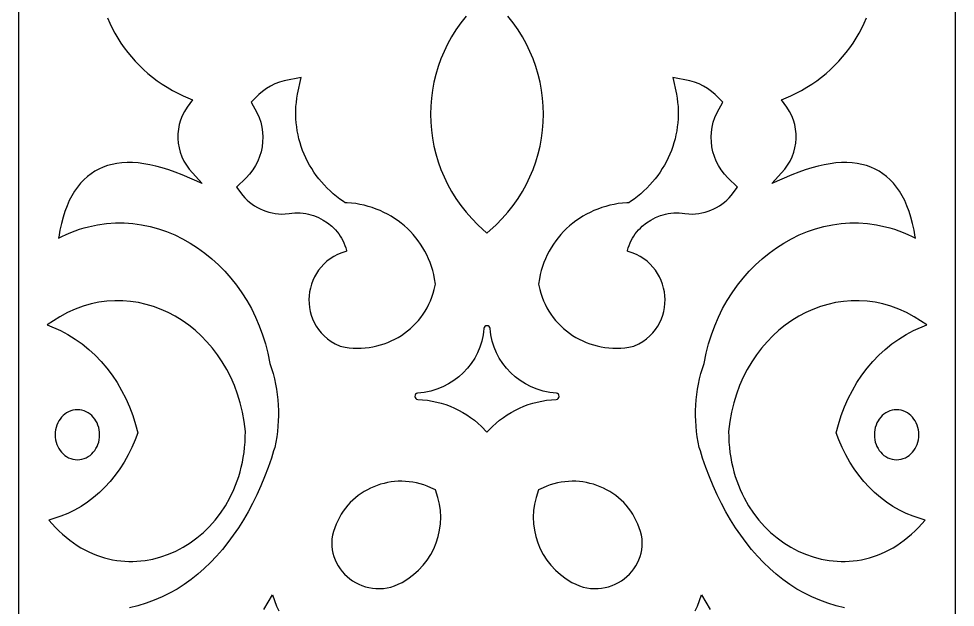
# Model space of a CAD drawing. Extents: x 1009 to 1098, y 41 to 748.
# Drawn here: x 1008.7 to 1098.2, y 331.1 to 387.4 of the extents above; entities that cross this region are included whole.
import ezdxf

# ---------------------------------------------------------------- set-up
doc = ezdxf.new("R2010")
doc.units = 0
doc.layers.add('LAYER_1', color=18, linetype='CONTINUOUS')

msp = doc.modelspace()

# ---------------------------------------------------------------- linework, layer by layer
at = {"layer": 'LAYER_1'}
for points in [[(1008.662, 95.275), (1008.664, 394.028), (1008.662, 692.78)], [(1098.183, 692.78), (1098.181, 394.028), (1098.183, 95.275)], [(1051.422, 387.624), (1050.92, 386.986), (1050.458, 386.327), (1050.036, 385.651), (1049.655, 384.958), (1049.313, 384.25), (1049.012, 383.53), (1048.751, 382.797), (1048.531, 382.055), (1048.35, 381.305), (1048.21, 380.548), (1048.109, 379.786), (1048.049, 379.021), (1048.029, 378.254), (1048.049, 377.488), (1048.109, 376.723), (1048.21, 375.961), (1048.35, 375.204), (1048.531, 374.453), (1048.751, 373.711), (1049.012, 372.979), (1049.313, 372.258), (1049.655, 371.55), (1050.036, 370.858), (1050.458, 370.181), (1050.92, 369.523), (1051.422, 368.885), (1051.964, 368.268), (1052.546, 367.674), (1053.422, 366.874), (1054.299, 367.674), (1054.881, 368.268), (1055.423, 368.885), (1055.925, 369.523), (1056.387, 370.181), (1056.809, 370.858), (1057.19, 371.55), (1057.532, 372.258), (1057.833, 372.979), (1058.094, 373.711), (1058.314, 374.453), (1058.495, 375.204), (1058.635, 375.961), (1058.736, 376.723), (1058.796, 377.488), (1058.816, 378.254), (1058.796, 379.021), (1058.736, 379.786), (1058.635, 380.548), (1058.495, 381.305), (1058.314, 382.055), (1058.094, 382.797), (1057.833, 383.53), (1057.532, 384.25), (1057.19, 384.958), (1056.809, 385.651), (1056.387, 386.327), (1055.925, 386.986), (1055.423, 387.624)], [(1032.083, 330.897), (1032.907, 332.314), (1033.311, 331.228), (1033.529, 330.775)], [(1073.316, 330.775), (1073.534, 331.228), (1073.938, 332.314), (1074.762, 330.897)]]:
    msp.add_lwpolyline(points, dxfattribs=at)
for points in [[(1017.139, 387.464), (1017.359, 386.962), (1017.598, 386.469), (1017.858, 385.985), (1018.136, 385.511), (1018.433, 385.048), (1018.749, 384.596), (1019.083, 384.156), (1019.434, 383.729), (1019.803, 383.314), (1020.19, 382.913), (1020.593, 382.526), (1021.012, 382.154), (1021.448, 381.796), (1021.899, 381.455), (1022.366, 381.129), (1022.848, 380.821), (1023.345, 380.53), (1023.856, 380.257), (1024.382, 380.002), (1025.276, 379.611), (1024.747, 378.917), (1024.5, 378.52), (1024.293, 378.109), (1024.127, 377.685), (1024.002, 377.253), (1023.918, 376.813), (1023.874, 376.37), (1023.871, 375.925), (1023.907, 375.482), (1023.984, 375.042), (1024.101, 374.61), (1024.259, 374.187), (1024.456, 373.776), (1024.692, 373.38), (1024.969, 373.001), (1026.195, 371.615), (1024.281, 372.452), (1023.631, 372.711), (1022.997, 372.937), (1022.379, 373.131), (1021.777, 373.294), (1021.193, 373.424), (1020.625, 373.522), (1020.075, 373.589), (1019.542, 373.625), (1019.028, 373.629), (1018.531, 373.601), (1018.054, 373.543), (1017.594, 373.455), (1017.153, 373.336), (1016.73, 373.186), (1016.325, 373.006), (1015.939, 372.796), (1015.57, 372.555), (1015.22, 372.283), (1014.887, 371.98), (1014.572, 371.646), (1014.275, 371.279), (1013.997, 370.881), (1013.738, 370.45), (1013.497, 369.986), (1013.276, 369.49), (1013.075, 368.96), (1012.895, 368.398), (1012.735, 367.802), (1012.597, 367.174), (1012.48, 366.512), (1012.465, 366.398), (1012.783, 366.559), (1013.207, 366.757), (1013.632, 366.937), (1014.059, 367.101), (1014.486, 367.248), (1014.913, 367.379), (1015.343, 367.495), (1016.195, 367.676), (1017.048, 367.795), (1017.896, 367.854), (1018.739, 367.854), (1019.574, 367.796), (1020.4, 367.683), (1021.214, 367.515), (1022.015, 367.295), (1022.801, 367.024), (1023.571, 366.705), (1024.322, 366.338), (1025.053, 365.926), (1025.763, 365.469), (1026.449, 364.971), (1027.11, 364.432), (1027.744, 363.854), (1028.35, 363.239), (1028.927, 362.589), (1029.471, 361.904), (1029.982, 361.187), (1030.458, 360.439), (1030.897, 359.663), (1031.298, 358.858), (1031.658, 358.028), (1031.977, 357.173), (1032.253, 356.296), (1032.483, 355.398), (1032.676, 354.427), (1032.676, 354.427, -0.13782), (1033.134, 346.406), (1033.029, 346.085), (1032.828, 345.381), (1032.505, 344.47), (1032.163, 343.583), (1031.799, 342.716), (1031.415, 341.87), (1031.009, 341.047), (1030.582, 340.247), (1030.134, 339.471), (1029.664, 338.721), (1029.173, 337.997), (1028.661, 337.302), (1028.127, 336.634), (1027.572, 335.997), (1026.995, 335.39), (1026.397, 334.816), (1025.778, 334.274), (1025.137, 333.767), (1024.474, 333.295), (1023.791, 332.86), (1023.086, 332.462), (1022.36, 332.103), (1021.612, 331.784), (1020.844, 331.506), (1020.055, 331.271), (1019.245, 331.078)], [(1087.6, 331.078), (1086.79, 331.271), (1086.001, 331.506), (1085.233, 331.784), (1084.485, 332.103), (1083.759, 332.462), (1083.054, 332.86), (1082.371, 333.295), (1081.708, 333.767), (1081.067, 334.274), (1080.448, 334.816), (1079.85, 335.39), (1079.273, 335.997), (1078.718, 336.634), (1078.184, 337.302), (1077.672, 337.997), (1077.181, 338.721), (1076.711, 339.471), (1076.263, 340.247), (1075.836, 341.047), (1075.43, 341.87), (1075.046, 342.716), (1074.682, 343.583), (1074.34, 344.47), (1074.017, 345.381), (1073.816, 346.085), (1073.711, 346.406, -0.13782), (1074.169, 354.427), (1074.362, 355.398), (1074.592, 356.296), (1074.868, 357.173), (1075.187, 358.028), (1075.547, 358.858), (1075.948, 359.663), (1076.387, 360.439), (1076.863, 361.187), (1077.374, 361.904), (1077.918, 362.589), (1078.494, 363.239), (1079.101, 363.854), (1079.735, 364.432), (1080.396, 364.971), (1081.082, 365.469), (1081.792, 365.926), (1082.523, 366.338), (1083.274, 366.705), (1084.044, 367.024), (1084.83, 367.295), (1085.631, 367.515), (1086.445, 367.683), (1087.271, 367.796), (1088.106, 367.854), (1088.949, 367.854), (1089.797, 367.795), (1090.647, 367.676), (1091.077, 367.593), (1091.504, 367.494), (1091.932, 367.379), (1092.359, 367.248), (1092.786, 367.101), (1093.213, 366.937), (1093.638, 366.757), (1094.062, 366.559), (1094.38, 366.398), (1094.365, 366.512), (1094.248, 367.174), (1094.11, 367.802), (1093.95, 368.398), (1093.77, 368.96), (1093.569, 369.49), (1093.348, 369.986), (1093.107, 370.45), (1092.848, 370.881), (1092.57, 371.279), (1092.273, 371.646), (1091.958, 371.98), (1091.625, 372.283), (1091.275, 372.555), (1090.906, 372.796), (1090.52, 373.006), (1090.115, 373.186), (1089.692, 373.336), (1089.251, 373.455), (1088.791, 373.543), (1088.313, 373.601), (1087.817, 373.629), (1087.303, 373.625), (1086.77, 373.589), (1086.22, 373.522), (1085.652, 373.424), (1085.068, 373.294), (1084.466, 373.131), (1083.848, 372.937), (1083.214, 372.711), (1082.564, 372.452), (1080.65, 371.615), (1081.876, 373.001), (1082.152, 373.38), (1082.389, 373.776), (1082.586, 374.187), (1082.743, 374.61), (1082.861, 375.042), (1082.937, 375.482), (1082.974, 375.925), (1082.971, 376.37), (1082.927, 376.813), (1082.843, 377.253), (1082.718, 377.685), (1082.552, 378.109), (1082.345, 378.52), (1082.098, 378.917), (1081.569, 379.611), (1082.463, 380.002), (1082.989, 380.257), (1083.5, 380.53), (1083.997, 380.821), (1084.479, 381.129), (1084.946, 381.455), (1085.397, 381.796), (1085.833, 382.154), (1086.252, 382.526), (1086.655, 382.913), (1087.042, 383.314), (1087.411, 383.729), (1087.762, 384.156), (1088.096, 384.596), (1088.412, 385.048), (1088.709, 385.511), (1088.987, 385.985), (1089.246, 386.469), (1089.486, 386.962), (1089.706, 387.464)]]:
    msp.add_lwpolyline(points, format="xyb", dxfattribs=at)
for points in [[(1035.646, 381.765), (1034.029, 381.438), (1033.58, 381.307), (1033.147, 381.139), (1032.73, 380.936), (1032.333, 380.698), (1031.957, 380.426), (1031.606, 380.123), (1030.895, 379.391), (1031.437, 378.4), (1031.635, 377.947), (1031.788, 377.486), (1031.899, 377.017), (1031.967, 376.545), (1031.993, 376.071), (1031.977, 375.598), (1031.92, 375.128), (1031.822, 374.665), (1031.684, 374.21), (1031.506, 373.766), (1031.288, 373.337), (1031.031, 372.923), (1030.735, 372.529), (1030.4, 372.157), (1029.468, 371.287), (1030.083, 370.488), (1030.284, 370.259), (1030.498, 370.044), (1030.725, 369.844), (1030.963, 369.659), (1031.211, 369.49), (1031.47, 369.336), (1031.737, 369.198), (1032.012, 369.076), (1032.295, 368.971), (1032.584, 368.884), (1032.879, 368.813), (1033.179, 368.761), (1033.483, 368.726), (1033.791, 368.711), (1034.14, 368.714), (1034.497, 368.775), (1034.769, 368.806), (1035.04, 368.823), (1035.308, 368.826), (1035.573, 368.814), (1035.835, 368.789), (1036.094, 368.751), (1036.348, 368.699), (1036.598, 368.635), (1036.844, 368.559), (1037.084, 368.47), (1037.309, 368.374), (1037.767, 368.136), (1038.188, 367.86), (1038.577, 367.545), (1038.937, 367.185), (1039.092, 367.004), (1039.244, 366.807), (1039.385, 366.602), (1039.515, 366.39), (1039.633, 366.17), (1039.74, 365.944), (1039.834, 365.711), (1039.916, 365.472), (1039.984, 365.227), (1040, 365.157), (1039.94, 365.142), (1039.531, 365.009), (1039.144, 364.845), (1038.779, 364.653), (1038.438, 364.435), (1038.122, 364.192), (1037.83, 363.928), (1037.565, 363.643), (1037.326, 363.341), (1037.114, 363.024), (1036.929, 362.693), (1036.772, 362.35), (1036.641, 361.998), (1036.538, 361.637), (1036.464, 361.27), (1036.417, 360.899), (1036.399, 360.525), (1036.41, 360.151), (1036.45, 359.776), (1036.52, 359.405), (1036.62, 359.038), (1036.75, 358.678), (1036.912, 358.327), (1037.105, 357.986), (1037.329, 357.659), (1037.585, 357.348), (1037.871, 357.055), (1038.189, 356.783), (1038.536, 356.533), (1038.913, 356.307), (1039.388, 356.073), (1039.864, 355.985), (1040.251, 355.933), (1040.637, 355.901), (1041.02, 355.889), (1041.401, 355.895), (1041.779, 355.92), (1042.152, 355.963), (1042.521, 356.024), (1042.885, 356.102), (1043.243, 356.197), (1043.594, 356.31), (1043.939, 356.438), (1044.276, 356.583), (1044.605, 356.743), (1044.925, 356.918), (1045.236, 357.108), (1045.537, 357.313), (1045.827, 357.531), (1046.107, 357.764), (1046.375, 358.01), (1046.631, 358.269), (1046.874, 358.541), (1047.103, 358.826), (1047.319, 359.122), (1047.52, 359.43), (1047.705, 359.749), (1047.874, 360.079), (1048.027, 360.419), (1048.163, 360.77), (1048.28, 361.129), (1048.379, 361.498), (1048.484, 361.995), (1048.406, 362.523), (1048.327, 362.921), (1048.23, 363.312), (1048.115, 363.696), (1047.983, 364.072), (1047.834, 364.44), (1047.669, 364.799), (1047.488, 365.149), (1047.292, 365.489), (1047.081, 365.82), (1046.856, 366.14), (1046.617, 366.449), (1046.364, 366.748), (1046.099, 367.035), (1045.821, 367.31), (1045.531, 367.572), (1045.229, 367.822), (1044.917, 368.059), (1044.593, 368.283), (1044.26, 368.493), (1043.917, 368.689), (1043.564, 368.87), (1043.203, 369.037), (1042.833, 369.188), (1042.456, 369.323), (1042.071, 369.443), (1041.679, 369.546), (1041.28, 369.632), (1040.876, 369.701), (1040.465, 369.752), (1040.05, 369.785), (1039.87, 369.791), (1039.695, 369.905), (1039.359, 370.142), (1039.034, 370.39), (1038.722, 370.649), (1038.421, 370.918), (1038.132, 371.196), (1037.856, 371.484), (1037.592, 371.781), (1037.34, 372.086), (1037.102, 372.399), (1036.876, 372.72), (1036.663, 373.049), (1036.463, 373.384), (1036.277, 373.726), (1036.105, 374.075), (1035.946, 374.428), (1035.801, 374.788), (1035.67, 375.152), (1035.553, 375.521), (1035.45, 375.894), (1035.362, 376.271), (1035.288, 376.652), (1035.23, 377.035), (1035.186, 377.421), (1035.158, 377.81), (1035.144, 378.2), (1035.147, 378.592), (1035.164, 378.985), (1035.198, 379.379), (1035.248, 379.773), (1035.313, 380.168)], [(1062.24, 356.743), (1062.569, 356.583), (1062.906, 356.438), (1063.251, 356.31), (1063.602, 356.197), (1063.96, 356.102), (1064.324, 356.024), (1064.693, 355.963), (1065.066, 355.92), (1065.444, 355.895), (1065.825, 355.889), (1066.208, 355.901), (1066.594, 355.933), (1066.981, 355.985), (1067.457, 356.073), (1067.932, 356.307), (1068.309, 356.533), (1068.656, 356.783), (1068.974, 357.055), (1069.26, 357.348), (1069.516, 357.659), (1069.74, 357.986), (1069.933, 358.327), (1070.095, 358.678), (1070.225, 359.038), (1070.325, 359.405), (1070.395, 359.776), (1070.435, 360.151), (1070.446, 360.525), (1070.428, 360.899), (1070.381, 361.27), (1070.306, 361.637), (1070.204, 361.998), (1070.073, 362.35), (1069.916, 362.693), (1069.731, 363.024), (1069.518, 363.341), (1069.28, 363.643), (1069.015, 363.928), (1068.723, 364.192), (1068.407, 364.435), (1068.066, 364.653), (1067.701, 364.845), (1067.314, 365.009), (1066.905, 365.142), (1066.845, 365.157), (1066.861, 365.227), (1066.929, 365.472), (1067.011, 365.711), (1067.105, 365.944), (1067.212, 366.17), (1067.33, 366.39), (1067.46, 366.602), (1067.601, 366.807), (1067.753, 367.004), (1067.915, 367.193), (1068.086, 367.373), (1068.26, 367.538), (1068.657, 367.86), (1069.078, 368.136), (1069.527, 368.37), (1070.011, 368.562), (1070.247, 368.635), (1070.497, 368.699), (1070.751, 368.751), (1071.01, 368.789), (1071.272, 368.814), (1071.537, 368.826), (1071.805, 368.823), (1072.076, 368.806), (1072.348, 368.775), (1072.705, 368.714), (1073.054, 368.711), (1073.362, 368.726), (1073.666, 368.761), (1073.966, 368.813), (1074.261, 368.884), (1074.55, 368.971), (1074.833, 369.076), (1075.108, 369.198), (1075.375, 369.336), (1075.634, 369.49), (1075.882, 369.659), (1076.12, 369.844), (1076.347, 370.044), (1076.561, 370.259), (1076.762, 370.488), (1077.377, 371.287), (1076.445, 372.157), (1076.11, 372.529), (1075.814, 372.923), (1075.557, 373.337), (1075.339, 373.766), (1075.161, 374.21), (1075.023, 374.665), (1074.925, 375.128), (1074.868, 375.598), (1074.852, 376.071), (1074.878, 376.545), (1074.946, 377.017), (1075.057, 377.486), (1075.21, 377.947), (1075.408, 378.4), (1075.95, 379.391), (1075.239, 380.123), (1074.888, 380.426), (1074.512, 380.698), (1074.115, 380.936), (1073.698, 381.139), (1073.265, 381.307), (1072.816, 381.438), (1071.199, 381.765), (1071.532, 380.168), (1071.597, 379.773), (1071.647, 379.379), (1071.681, 378.985), (1071.698, 378.592), (1071.701, 378.2), (1071.687, 377.81), (1071.659, 377.421), (1071.615, 377.035), (1071.556, 376.652), (1071.483, 376.271), (1071.395, 375.894), (1071.292, 375.521), (1071.175, 375.152), (1071.044, 374.788), (1070.899, 374.428), (1070.74, 374.075), (1070.568, 373.726), (1070.381, 373.384), (1070.182, 373.049), (1069.969, 372.72), (1069.743, 372.399), (1069.505, 372.086), (1069.253, 371.781), (1068.989, 371.484), (1068.713, 371.196), (1068.424, 370.918), (1068.123, 370.649), (1067.811, 370.39), (1067.486, 370.142), (1067.15, 369.905), (1066.975, 369.791), (1066.795, 369.785), (1066.38, 369.752), (1065.969, 369.701), (1065.565, 369.632), (1065.166, 369.546), (1064.774, 369.443), (1064.389, 369.323), (1064.011, 369.188), (1063.642, 369.037), (1063.28, 368.87), (1062.928, 368.689), (1062.585, 368.493), (1062.251, 368.283), (1061.928, 368.059), (1061.616, 367.822), (1061.314, 367.572), (1061.024, 367.31), (1060.746, 367.035), (1060.481, 366.748), (1060.228, 366.449), (1059.989, 366.14), (1059.764, 365.82), (1059.553, 365.489), (1059.357, 365.149), (1059.176, 364.799), (1059.011, 364.44), (1058.862, 364.072), (1058.73, 363.696), (1058.615, 363.312), (1058.518, 362.921), (1058.439, 362.523), (1058.361, 361.995), (1058.466, 361.498), (1058.565, 361.129), (1058.682, 360.77), (1058.818, 360.419), (1058.971, 360.079), (1059.14, 359.749), (1059.325, 359.43), (1059.526, 359.122), (1059.742, 358.826), (1059.971, 358.541), (1060.214, 358.269), (1060.47, 358.01), (1060.738, 357.764), (1061.017, 357.531), (1061.308, 357.313), (1061.609, 357.108), (1061.92, 356.918)], [(1020.102, 360.237), (1019.359, 360.35), (1018.609, 360.411), (1017.853, 360.418), (1017.093, 360.372), (1016.332, 360.269), (1015.571, 360.11), (1014.814, 359.893), (1014.061, 359.617), (1013.316, 359.281), (1012.58, 358.884), (1011.392, 358.131), (1012.652, 357.568), (1013.368, 357.189), (1014.059, 356.762), (1014.724, 356.289), (1015.36, 355.773), (1015.966, 355.215), (1016.541, 354.616), (1017.084, 353.979), (1017.592, 353.306), (1018.065, 352.597), (1018.5, 351.856), (1018.896, 351.084), (1019.252, 350.283), (1019.566, 349.454), (1019.837, 348.6), (1020.042, 347.804), (1019.796, 347.123), (1019.484, 346.388), (1019.136, 345.681), (1018.753, 345.001), (1018.337, 344.352), (1017.889, 343.734), (1017.412, 343.149), (1016.905, 342.597), (1016.371, 342.082), (1015.811, 341.603), (1015.227, 341.163), (1014.62, 340.763), (1013.991, 340.403), (1013.342, 340.087), (1012.674, 339.814), (1011.538, 339.437), (1012.173, 338.748), (1012.503, 338.415), (1012.84, 338.102), (1013.184, 337.806), (1013.533, 337.53), (1013.887, 337.271), (1014.246, 337.031), (1014.61, 336.81), (1014.978, 336.606), (1015.35, 336.419), (1015.725, 336.251), (1016.103, 336.1), (1016.484, 335.966), (1016.867, 335.85), (1017.252, 335.751), (1017.638, 335.668), (1018.026, 335.602), (1018.413, 335.553), (1018.801, 335.52), (1019.189, 335.503), (1019.576, 335.502), (1019.963, 335.517), (1020.347, 335.548), (1020.734, 335.594), (1021.49, 335.731), (1022.238, 335.927), (1022.971, 336.182), (1023.686, 336.493), (1024.381, 336.858), (1025.052, 337.277), (1025.697, 337.748), (1026.313, 338.269), (1026.896, 338.839), (1027.443, 339.456), (1027.953, 340.12), (1028.421, 340.827), (1028.845, 341.578), (1029.22, 342.368), (1029.391, 342.782), (1029.548, 343.203), (1029.691, 343.633), (1029.821, 344.073), (1029.937, 344.523), (1030.039, 344.981), (1030.126, 345.448), (1030.197, 345.924), (1030.254, 346.408), (1030.294, 346.9), (1030.318, 347.401), (1030.326, 347.925), (1030.21, 348.87), (1030.045, 349.775), (1029.833, 350.652), (1029.574, 351.499), (1029.272, 352.315), (1028.928, 353.1), (1028.545, 353.852), (1028.123, 354.569), (1027.666, 355.251), (1027.175, 355.896), (1026.651, 356.503), (1026.098, 357.072), (1025.517, 357.6), (1024.91, 358.087), (1024.28, 358.531), (1023.627, 358.931), (1022.954, 359.287), (1022.263, 359.597), (1021.556, 359.859), (1020.835, 360.073)], [(1083.874, 336.182), (1084.607, 335.927), (1085.355, 335.731), (1086.114, 335.593), (1086.879, 335.517), (1087.269, 335.502), (1087.656, 335.503), (1088.044, 335.52), (1088.432, 335.553), (1088.819, 335.602), (1089.207, 335.668), (1089.593, 335.751), (1089.978, 335.85), (1090.361, 335.966), (1090.742, 336.1), (1091.12, 336.251), (1091.495, 336.419), (1091.867, 336.606), (1092.235, 336.81), (1092.599, 337.031), (1092.958, 337.271), (1093.312, 337.53), (1093.661, 337.806), (1094.004, 338.102), (1094.342, 338.415), (1094.672, 338.748), (1095.307, 339.437), (1094.171, 339.814), (1093.503, 340.087), (1092.854, 340.403), (1092.225, 340.763), (1091.618, 341.163), (1091.034, 341.603), (1090.474, 342.082), (1089.94, 342.597), (1089.433, 343.149), (1088.955, 343.734), (1088.508, 344.352), (1088.092, 345.001), (1087.709, 345.681), (1087.361, 346.388), (1087.049, 347.123), (1086.803, 347.804), (1087.008, 348.6), (1087.279, 349.454), (1087.593, 350.283), (1087.949, 351.084), (1088.345, 351.856), (1088.78, 352.597), (1089.253, 353.306), (1089.761, 353.979), (1090.304, 354.616), (1090.879, 355.215), (1091.485, 355.773), (1092.121, 356.289), (1092.786, 356.762), (1093.477, 357.189), (1094.193, 357.568), (1095.453, 358.131), (1094.265, 358.884), (1093.529, 359.281), (1092.784, 359.617), (1092.031, 359.893), (1091.274, 360.11), (1090.513, 360.269), (1089.752, 360.372), (1088.992, 360.418), (1088.236, 360.411), (1087.486, 360.35), (1086.743, 360.237), (1086.01, 360.073), (1085.289, 359.859), (1084.582, 359.597), (1083.891, 359.287), (1083.218, 358.931), (1082.565, 358.531), (1081.935, 358.087), (1081.328, 357.6), (1080.747, 357.072), (1080.193, 356.503), (1079.67, 355.896), (1079.179, 355.251), (1078.722, 354.569), (1078.3, 353.852), (1077.917, 353.1), (1077.573, 352.315), (1077.271, 351.499), (1077.012, 350.652), (1076.8, 349.775), (1076.635, 348.87), (1076.519, 347.925), (1076.527, 347.401), (1076.551, 346.9), (1076.591, 346.408), (1076.648, 345.924), (1076.719, 345.448), (1076.806, 344.981), (1076.908, 344.523), (1077.024, 344.073), (1077.154, 343.633), (1077.297, 343.203), (1077.454, 342.782), (1077.624, 342.371), (1077.806, 341.969), (1078.002, 341.576), (1078.424, 340.827), (1078.892, 340.12), (1079.402, 339.456), (1079.949, 338.839), (1080.532, 338.269), (1081.148, 337.748), (1081.793, 337.277), (1082.464, 336.858), (1083.159, 336.493)], [(1014.271, 350.001), (1014.05, 349.988), (1013.835, 349.951), (1013.627, 349.89), (1013.429, 349.807), (1013.242, 349.703), (1013.066, 349.581), (1012.903, 349.442), (1012.753, 349.286), (1012.618, 349.116), (1012.498, 348.932), (1012.394, 348.736), (1012.306, 348.528), (1012.237, 348.311), (1012.186, 348.085), (1012.155, 347.851), (1012.144, 347.611), (1012.155, 347.37), (1012.186, 347.137), (1012.237, 346.91), (1012.306, 346.693), (1012.394, 346.486), (1012.498, 346.289), (1012.618, 346.106), (1012.753, 345.935), (1012.903, 345.78), (1013.066, 345.64), (1013.242, 345.518), (1013.429, 345.415), (1013.627, 345.332), (1013.835, 345.271), (1014.05, 345.233), (1014.271, 345.22), (1014.492, 345.233), (1014.708, 345.271), (1014.915, 345.332), (1015.113, 345.415), (1015.3, 345.518), (1015.476, 345.64), (1015.639, 345.78), (1015.789, 345.935), (1015.924, 346.106), (1016.044, 346.289), (1016.149, 346.486), (1016.236, 346.693), (1016.305, 346.91), (1016.356, 347.137), (1016.387, 347.37), (1016.398, 347.611), (1016.387, 347.851), (1016.356, 348.085), (1016.305, 348.311), (1016.236, 348.528), (1016.149, 348.736), (1016.044, 348.932), (1015.924, 349.116), (1015.789, 349.286), (1015.639, 349.442), (1015.476, 349.581), (1015.3, 349.703), (1015.113, 349.807), (1014.915, 349.89), (1014.708, 349.951), (1014.492, 349.988)], [(1092.795, 345.233), (1093.01, 345.271), (1093.218, 345.332), (1093.416, 345.415), (1093.603, 345.518), (1093.779, 345.64), (1093.942, 345.78), (1094.091, 345.935), (1094.227, 346.106), (1094.347, 346.289), (1094.451, 346.486), (1094.539, 346.693), (1094.608, 346.91), (1094.659, 347.137), (1094.69, 347.37), (1094.701, 347.611), (1094.69, 347.851), (1094.659, 348.085), (1094.608, 348.311), (1094.539, 348.528), (1094.451, 348.736), (1094.347, 348.932), (1094.227, 349.116), (1094.091, 349.286), (1093.942, 349.442), (1093.779, 349.581), (1093.603, 349.703), (1093.416, 349.807), (1093.218, 349.89), (1093.01, 349.951), (1092.795, 349.988), (1092.574, 350.001), (1092.353, 349.988), (1092.137, 349.951), (1091.93, 349.89), (1091.732, 349.807), (1091.545, 349.703), (1091.369, 349.581), (1091.206, 349.442), (1091.056, 349.286), (1090.921, 349.116), (1090.801, 348.932), (1090.696, 348.736), (1090.609, 348.528), (1090.54, 348.311), (1090.489, 348.085), (1090.458, 347.851), (1090.447, 347.611), (1090.458, 347.37), (1090.489, 347.137), (1090.54, 346.91), (1090.609, 346.693), (1090.696, 346.486), (1090.801, 346.289), (1090.921, 346.106), (1091.056, 345.935), (1091.206, 345.78), (1091.369, 345.64), (1091.545, 345.518), (1091.732, 345.415), (1091.93, 345.332), (1092.137, 345.271), (1092.353, 345.233), (1092.574, 345.22)], [(1042.604, 342.648), (1042.291, 342.51), (1041.986, 342.356), (1041.689, 342.188), (1041.401, 342.004), (1041.122, 341.806), (1040.853, 341.593), (1040.595, 341.366), (1040.349, 341.125), (1040.115, 340.87), (1039.894, 340.602), (1039.687, 340.32), (1039.494, 340.025), (1039.317, 339.717), (1039.155, 339.397), (1039.014, 339.073), (1038.864, 338.727), (1038.743, 338.369), (1038.656, 338.013), (1038.601, 337.659), (1038.578, 337.308), (1038.586, 336.962), (1038.623, 336.623), (1038.687, 336.292), (1038.778, 335.97), (1038.894, 335.658), (1039.034, 335.357), (1039.197, 335.068), (1039.381, 334.793), (1039.585, 334.532), (1039.808, 334.287), (1040.048, 334.058), (1040.305, 333.847), (1040.577, 333.654), (1040.863, 333.48), (1041.162, 333.327), (1041.472, 333.196), (1041.793, 333.087), (1042.124, 333.002), (1042.462, 332.942), (1042.808, 332.909), (1043.159, 332.902), (1043.514, 332.924), (1043.871, 332.975), (1044.231, 333.056), (1044.59, 333.169), (1044.947, 333.315), (1045.303, 333.494), (1045.87, 333.846), (1046.394, 334.24), (1046.874, 334.672), (1047.309, 335.139), (1047.698, 335.638), (1048.038, 336.166), (1048.329, 336.718), (1048.57, 337.291), (1048.759, 337.882), (1048.895, 338.488), (1048.976, 339.105), (1049.002, 339.729), (1048.971, 340.358), (1048.881, 340.987), (1048.733, 341.613), (1048.487, 342.338), (1048.05, 342.552), (1047.713, 342.694), (1047.372, 342.818), (1047.028, 342.922), (1046.682, 343.007), (1046.334, 343.074), (1045.986, 343.122), (1045.637, 343.152), (1045.289, 343.165), (1044.942, 343.159), (1044.596, 343.136), (1044.254, 343.096), (1043.915, 343.039), (1043.579, 342.966), (1043.249, 342.876), (1042.923, 342.77)], [(1058.275, 337.291), (1058.515, 336.718), (1058.807, 336.166), (1059.147, 335.638), (1059.536, 335.139), (1059.971, 334.672), (1060.451, 334.24), (1060.975, 333.846), (1061.542, 333.494), (1061.898, 333.315), (1062.255, 333.169), (1062.614, 333.056), (1062.974, 332.975), (1063.331, 332.924), (1063.686, 332.902), (1064.037, 332.909), (1064.383, 332.942), (1064.721, 333.002), (1065.052, 333.087), (1065.373, 333.196), (1065.683, 333.327), (1065.982, 333.48), (1066.268, 333.654), (1066.54, 333.847), (1066.797, 334.058), (1067.037, 334.287), (1067.26, 334.532), (1067.464, 334.793), (1067.648, 335.068), (1067.811, 335.357), (1067.951, 335.658), (1068.067, 335.97), (1068.158, 336.292), (1068.222, 336.623), (1068.259, 336.962), (1068.267, 337.308), (1068.244, 337.659), (1068.189, 338.013), (1068.102, 338.369), (1067.981, 338.727), (1067.831, 339.073), (1067.689, 339.397), (1067.528, 339.717), (1067.351, 340.025), (1067.158, 340.32), (1066.951, 340.602), (1066.73, 340.87), (1066.496, 341.125), (1066.25, 341.366), (1065.992, 341.593), (1065.723, 341.806), (1065.444, 342.004), (1065.156, 342.188), (1064.859, 342.356), (1064.554, 342.51), (1064.241, 342.648), (1063.922, 342.77), (1063.596, 342.876), (1063.266, 342.966), (1062.93, 343.039), (1062.591, 343.096), (1062.249, 343.136), (1061.903, 343.159), (1061.556, 343.165), (1061.208, 343.152), (1060.859, 343.122), (1060.511, 343.074), (1060.163, 343.007), (1059.817, 342.922), (1059.473, 342.818), (1059.132, 342.694), (1058.795, 342.552), (1058.358, 342.338), (1058.112, 341.613), (1057.964, 340.987), (1057.874, 340.358), (1057.843, 339.729), (1057.869, 339.105), (1057.95, 338.488), (1058.086, 337.882)]]:
    msp.add_lwpolyline(points, close=True, dxfattribs=at)
msp.add_lwpolyline([(1053.721, 357.761, 0.911143), (1053.124, 357.761), (1053.095, 357.449), (1053.053, 357.151), (1052.926, 356.559), (1052.748, 355.99), (1052.519, 355.444), (1052.244, 354.924), (1051.923, 354.431), (1051.56, 353.968), (1051.157, 353.538), (1050.716, 353.143), (1050.241, 352.786), (1049.733, 352.47), (1049.196, 352.196), (1048.632, 351.969), (1048.043, 351.789), (1047.432, 351.661), (1046.788, 351.584, 0.913119), (1046.804, 350.986), (1047.269, 350.957), (1047.722, 350.907), (1048.169, 350.834), (1048.612, 350.74), (1049.047, 350.625), (1049.476, 350.49), (1049.897, 350.334), (1050.309, 350.158), (1050.711, 349.962), (1051.104, 349.747), (1051.485, 349.514), (1051.855, 349.261), (1052.213, 348.991), (1052.557, 348.703), (1052.887, 348.397), (1053.422, 347.85), (1053.958, 348.397), (1054.288, 348.703), (1054.632, 348.991), (1054.99, 349.261), (1055.36, 349.514), (1055.741, 349.747), (1056.134, 349.962), (1056.536, 350.158), (1056.948, 350.334), (1057.369, 350.49), (1057.798, 350.625), (1058.233, 350.74), (1058.676, 350.834), (1059.123, 350.907), (1059.576, 350.957), (1060.041, 350.986, 0.913119), (1060.057, 351.584), (1059.413, 351.661), (1058.802, 351.789), (1058.213, 351.969), (1057.649, 352.196), (1057.112, 352.47), (1056.604, 352.786), (1056.129, 353.143), (1055.688, 353.538), (1055.285, 353.968), (1054.922, 354.431), (1054.601, 354.924), (1054.326, 355.444), (1054.097, 355.99), (1053.919, 356.559), (1053.792, 357.151), (1053.75, 357.449)], format="xyb", close=True, dxfattribs=at)

doc.saveas('drawing.dxf')
